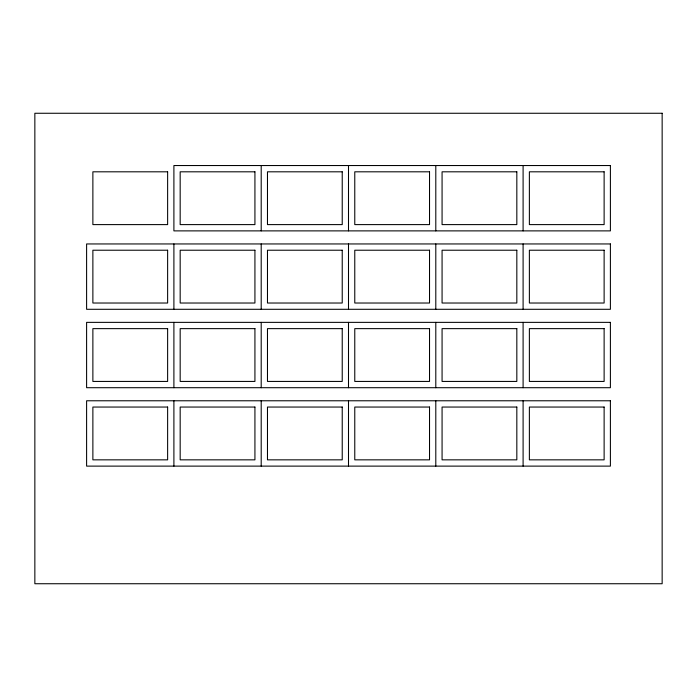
<?xml version="1.0" encoding="UTF-8"?>
<svg xmlns="http://www.w3.org/2000/svg" width="697" height="697" viewBox="0 0 697 697"><rect width="100%" height="100%" fill="white"/><g stroke="black" fill="none" stroke-linecap="round" stroke-linejoin="round"><path stroke-width="1.05" d="M523.098 165.537L523.098 230.881M523.098 243.95L523.098 309.294M523.098 322.363L523.098 387.706M523.098 400.775L523.098 466.119M435.799 165.537L435.799 230.881M435.799 243.95L435.799 309.294M435.799 322.363L435.799 387.706M435.799 400.775L435.799 466.119M348.5 165.537L348.5 230.881M348.5 243.95L348.5 309.294M348.5 322.363L348.5 387.706M348.5 400.775L348.5 466.119M261.201 165.537L261.201 230.881M261.201 243.95L261.201 309.294M261.201 322.363L261.201 387.706M261.201 400.775L261.201 466.119M173.901 243.95L173.901 309.294M173.901 322.363L173.901 387.706M173.901 400.775L173.901 466.119M662.15 113.263L34.85 113.263L34.85 583.737L662.15 583.737L662.15 113.263M610.398 165.537L173.901 165.537L173.901 230.881L610.398 230.881L610.398 165.537M167.629 171.81L92.875 171.81L92.875 224.608L167.629 224.608L167.629 171.81M254.928 171.81L180.174 171.81L180.174 224.608L254.928 224.608L254.928 171.81M342.227 171.81L267.474 171.81L267.474 224.608L342.227 224.608L342.227 171.81M429.526 171.81L354.773 171.81L354.773 224.608L429.526 224.608L429.526 171.81M516.826 171.81L442.072 171.81L442.072 224.608L516.826 224.608L516.826 171.81M604.125 171.81L529.371 171.81L529.371 224.608L604.125 224.608L604.125 171.81M610.398 243.95L86.602 243.95L86.602 309.294L610.398 309.294L610.398 243.95M167.629 250.223L92.875 250.223L92.875 303.021L167.629 303.021L167.629 250.223M254.928 250.223L180.174 250.223L180.174 303.021L254.928 303.021L254.928 250.223M342.227 250.223L267.474 250.223L267.474 303.021L342.227 303.021L342.227 250.223M429.526 250.223L354.773 250.223L354.773 303.021L429.526 303.021L429.526 250.223M516.826 250.223L442.072 250.223L442.072 303.021L516.826 303.021L516.826 250.223M604.125 250.223L529.371 250.223L529.371 303.021L604.125 303.021L604.125 250.223M610.398 322.363L86.602 322.363L86.602 387.706L610.398 387.706L610.398 322.363M167.629 328.635L92.875 328.635L92.875 381.433L167.629 381.433L167.629 328.635M254.928 328.635L180.174 328.635L180.174 381.433L254.928 381.433L254.928 328.635M342.227 328.635L267.474 328.635L267.474 381.433L342.227 381.433L342.227 328.635M429.526 328.635L354.773 328.635L354.773 381.433L429.526 381.433L429.526 328.635M516.826 328.635L442.072 328.635L442.072 381.433L516.826 381.433L516.826 328.635M604.125 328.635L529.371 328.635L529.371 381.433L604.125 381.433L604.125 328.635M610.398 400.775L86.602 400.775L86.602 466.119L610.398 466.119L610.398 400.775M167.629 407.048L92.875 407.048L92.875 459.846L167.629 459.846L167.629 407.048M254.928 407.048L180.174 407.048L180.174 459.846L254.928 459.846L254.928 407.048M342.227 407.048L267.474 407.048L267.474 459.846L342.227 459.846L342.227 407.048M429.526 407.048L354.773 407.048L354.773 459.846L429.526 459.846L429.526 407.048M516.826 407.048L442.072 407.048L442.072 459.846L516.826 459.846L516.826 407.048M604.125 407.048L529.371 407.048L529.371 459.846L604.125 459.846L604.125 407.048"/></g></svg>
